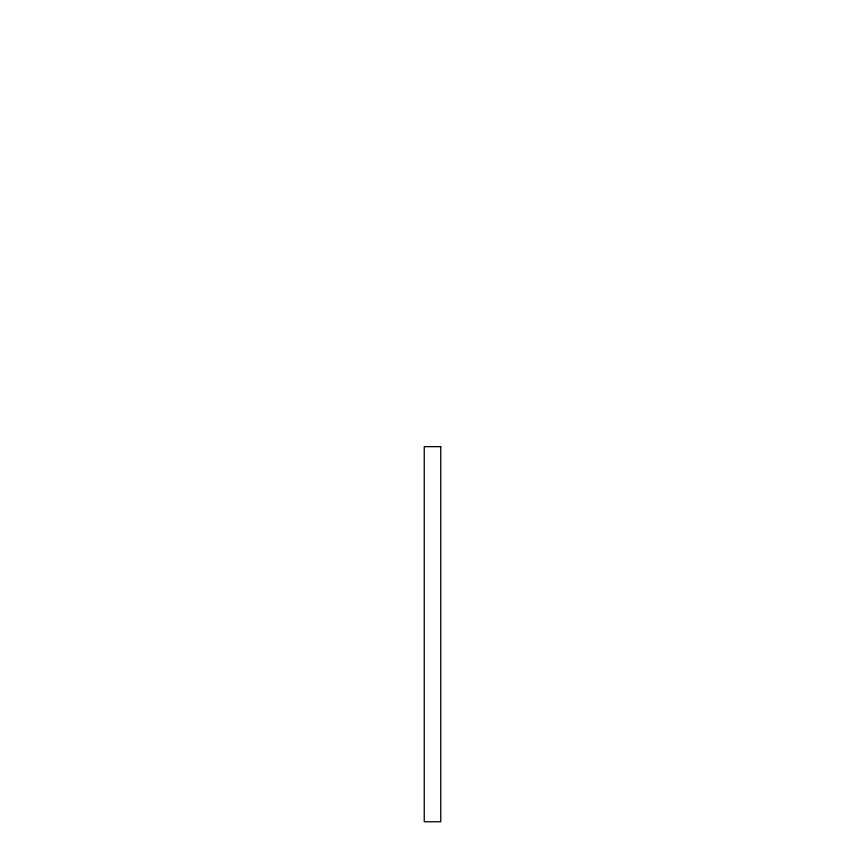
<?xml version="1.0" encoding="UTF-8"?>
<svg xmlns="http://www.w3.org/2000/svg" width="865" height="865" viewBox="0 0 865 865"><rect width="100%" height="100%" fill="white"/><g stroke="black" fill="none" stroke-linecap="round" stroke-linejoin="round"><path stroke-width="1.3" d="M440.761 446.654L424.239 446.654L424.239 821.75L440.761 821.75L440.761 446.654"/></g></svg>
